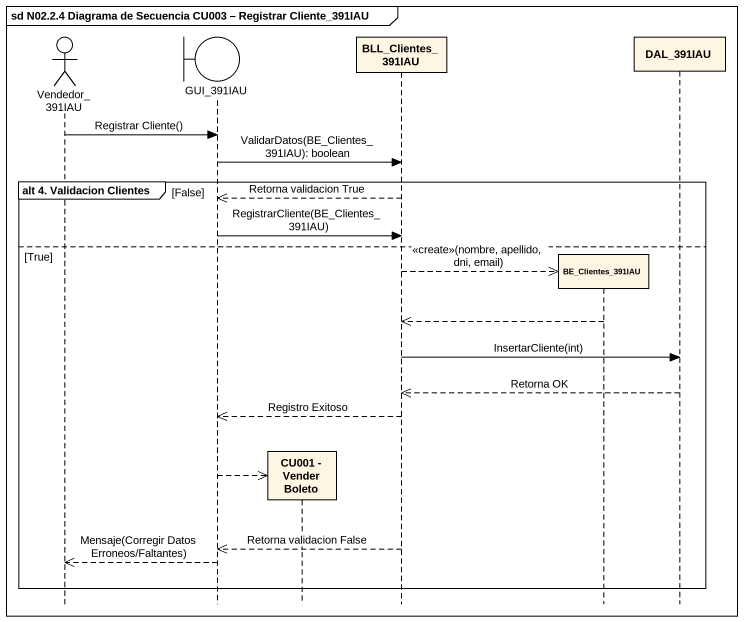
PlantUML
@startuml
mainframe sd N02.2.4 Diagrama de Secuencia CU003 – Registrar Cliente_391IAU
hide footbox
actor Vendedor_391IAU
boundary GUI_391IAU
participant "CU001 - Vender Boleto" as CU001_Vender_Boleto
participant BLL_Clientes_391IAU
participant BE_Clientes_391IAU
participant DAL_391IAU

Vendedor_391IAU -> GUI_391IAU : Registrar Cliente()
GUI_391IAU -> BLL_Clientes_391IAU : ValidarDatos(BE_Clientes_391IAU): boolean
group alt 4. Validacion Clientes [False]
  BLL_Clientes_391IAU -->> GUI_391IAU : Retorna validacion True
  GUI_391IAU -> BLL_Clientes_391IAU : RegistrarCliente(BE_Clientes_391IAU)
else True
  BLL_Clientes_391IAU -->> BE_Clientes_391IAU ** : <<create>>(nombre, apellido, dni, email)
  BE_Clientes_391IAU -->> BLL_Clientes_391IAU
  BLL_Clientes_391IAU -> DAL_391IAU : InsertarCliente(int)
  DAL_391IAU -->> BLL_Clientes_391IAU : Retorna OK
  BLL_Clientes_391IAU -->> GUI_391IAU : Registro Exitoso
  GUI_391IAU -->> CU001_Vender_Boleto **
  BLL_Clientes_391IAU -->> GUI_391IAU : Retorna validacion False
  GUI_391IAU -->> Vendedor_391IAU : Mensaje(Corregir Datos Erroneos/Faltantes)
end
@enduml
